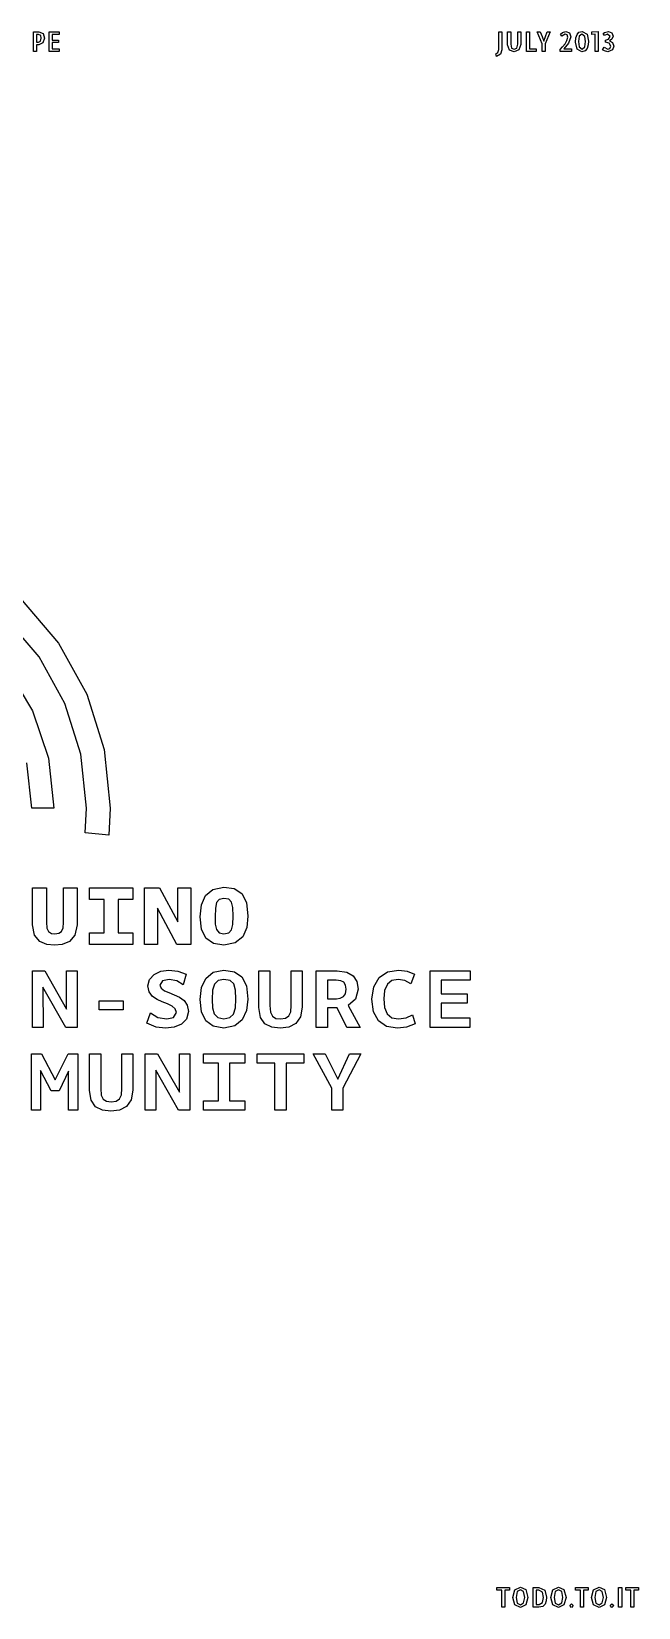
# Model space of a CAD drawing. Extents: x 21.95 to 29.86, y -23 to -15.75.
# Drawn here: x 27.06 to 29.86, y -23 to -15.75 of the extents above; entities that cross this region are included whole.
import ezdxf

# ---------------------------------------------------------------- set-up
doc = ezdxf.new("R2010")
doc.units = 0
doc.layers.get('0').update_dxf_attribs({"linetype": 'CONTINUOUS'})

msp = doc.modelspace()

# ---------------------------------------------------------------- linework, layer by layer
at = {"color": 9}
for p, q in [((27.0718, -15.7519), (27.0961, -15.7519)), ((27.0718, -15.8422), (27.0718, -15.7519)), ((27.0953, -15.764), (27.086, -15.764)), ((27.086, -15.764), (27.086, -15.7994)), ((27.1053, -15.7685), (27.0953, -15.764)), ((27.0957, -15.7994), (27.1047, -15.7954)), ((27.0961, -15.7519), (27.1169, -15.7599)), ((27.1047, -15.7954), (27.1082, -15.7817)), ((27.1082, -15.7817), (27.1053, -15.7685)), ((27.1231, -15.7814), (27.1158, -15.8033)), ((27.1169, -15.7599), (27.1231, -15.7814)), ((27.1439, -15.7519), (27.1907, -15.7519)), ((27.1439, -15.8422), (27.1439, -15.7519)), ((27.1907, -15.764), (27.1581, -15.764)), ((27.1581, -15.764), (27.1581, -15.79)), ((27.1581, -15.79), (27.1872, -15.79)), ((27.1872, -15.79), (27.1872, -15.8019)), ((27.1907, -15.7519), (27.1907, -15.764)), ((29.2133, -15.8328), (29.2133, -15.7519)), ((29.2133, -15.7519), (29.2275, -15.7519)), ((29.2275, -15.7519), (29.2275, -15.8346)), ((29.2542, -15.8115), (29.2542, -15.7519)), ((29.2542, -15.7519), (29.2683, -15.7519)), ((29.2683, -15.7519), (29.2683, -15.8094)), ((29.3008, -15.8087), (29.3008, -15.7519)), ((29.3008, -15.7519), (29.3147, -15.7519)), ((29.3147, -15.7519), (29.3147, -15.8108)), ((29.3414, -15.7519), (29.3556, -15.7519)), ((29.3414, -15.8422), (29.3414, -15.7519)), ((29.3556, -15.7519), (29.3556, -15.83)), ((29.4135, -15.8071), (29.3899, -15.7519)), ((29.3899, -15.7519), (29.4043, -15.7519)), ((29.4043, -15.7519), (29.4129, -15.7733)), ((29.4129, -15.7733), (29.4208, -15.7946)), ((29.4208, -15.7946), (29.4283, -15.7735)), ((29.4499, -15.7519), (29.4276, -15.8068)), ((29.4283, -15.7735), (29.4362, -15.7519)), ((29.4362, -15.7519), (29.4499, -15.7519)), ((29.4979, -15.7629), (29.5062, -15.7556)), ((29.5044, -15.7718), (29.4979, -15.7629)), ((29.5196, -15.7624), (29.5044, -15.7718)), ((29.5062, -15.7556), (29.5228, -15.7507)), ((29.5183, -15.8072), (29.5272, -15.7914)), ((29.5278, -15.7663), (29.5196, -15.7624)), ((29.5228, -15.7507), (29.5388, -15.7571)), ((29.5272, -15.7914), (29.5308, -15.7769)), ((29.5308, -15.7769), (29.5278, -15.7663)), ((29.5449, -15.7753), (29.5337, -15.8047)), ((29.5388, -15.7571), (29.5449, -15.7753)), ((29.5671, -15.7989), (29.5685, -15.7799)), ((29.5685, -15.7799), (29.5735, -15.7646)), ((29.5735, -15.7646), (29.5826, -15.7544)), ((29.584, -15.7726), (29.5811, -15.796)), ((29.5826, -15.7544), (29.5972, -15.7507)), ((29.5964, -15.7624), (29.584, -15.7726)), ((29.6096, -15.7729), (29.5964, -15.7624)), ((29.5972, -15.7507), (29.6196, -15.7625)), ((29.6124, -15.7964), (29.6096, -15.7729)), ((29.6196, -15.7625), (29.6263, -15.7949)), ((29.6263, -15.7949), (29.625, -15.8125)), ((29.6412, -15.7524), (29.6707, -15.7507)), ((29.6412, -15.7644), (29.6412, -15.7524)), ((29.6569, -15.7635), (29.6412, -15.7644)), ((29.6569, -15.8422), (29.6569, -15.7635)), ((29.6707, -15.7507), (29.6707, -15.8422)), ((29.6942, -15.7601), (29.7004, -15.7554)), ((29.6999, -15.7696), (29.6942, -15.7601)), ((29.7143, -15.7625), (29.6999, -15.7696)), ((29.7004, -15.7554), (29.7178, -15.7507)), ((29.704, -15.791), (29.7188, -15.7857)), ((29.704, -15.8), (29.704, -15.791)), ((29.7254, -15.774), (29.7143, -15.7625)), ((29.7178, -15.7507), (29.7333, -15.7568)), ((29.7188, -15.7857), (29.7254, -15.774)), ((29.7344, -15.7856), (29.7224, -15.7935)), ((29.7224, -15.7935), (29.7369, -15.8018)), ((29.7333, -15.7568), (29.7393, -15.7719)), ((29.7393, -15.7719), (29.7344, -15.7856)), ((27.086, -15.8422), (27.0718, -15.8422)), ((27.086, -15.7994), (27.0957, -15.7994)), ((27.0963, -15.8117), (27.086, -15.8117)), ((27.086, -15.8117), (27.086, -15.8422)), ((27.1158, -15.8033), (27.0963, -15.8117)), ((27.1907, -15.8422), (27.1439, -15.8422)), ((27.1872, -15.8019), (27.1581, -15.8019)), ((27.1581, -15.8019), (27.1581, -15.83)), ((27.1581, -15.83), (27.1907, -15.83)), ((27.1907, -15.83), (27.1907, -15.8422)), ((29.1992, -15.8529), (29.2092, -15.8472)), ((29.2035, -15.8653), (29.1992, -15.8529)), ((29.2211, -15.8544), (29.2035, -15.8653)), ((29.2092, -15.8472), (29.2133, -15.8328)), ((29.2275, -15.8346), (29.2211, -15.8544)), ((29.2621, -15.8362), (29.2542, -15.8115)), ((29.2842, -15.8435), (29.2621, -15.8362)), ((29.2683, -15.8094), (29.2724, -15.8274)), ((29.2724, -15.8274), (29.2847, -15.8318)), ((29.3063, -15.8356), (29.2842, -15.8435)), ((29.2847, -15.8318), (29.2969, -15.8267)), ((29.2969, -15.8267), (29.3008, -15.8087)), ((29.3147, -15.8108), (29.3063, -15.8356)), ((29.3857, -15.8422), (29.3414, -15.8422)), ((29.3556, -15.83), (29.3857, -15.83)), ((29.3857, -15.83), (29.3857, -15.8422)), ((29.4135, -15.8422), (29.4135, -15.8071)), ((29.4276, -15.8422), (29.4135, -15.8422)), ((29.4276, -15.8068), (29.4276, -15.8422)), ((29.4961, -15.8328), (29.5071, -15.8218)), ((29.4961, -15.8422), (29.4961, -15.8328)), ((29.5481, -15.8422), (29.4961, -15.8422)), ((29.5071, -15.8218), (29.5183, -15.8072)), ((29.5337, -15.8047), (29.5121, -15.8301)), ((29.5121, -15.8301), (29.5481, -15.8301)), ((29.5481, -15.8301), (29.5481, -15.8422)), ((29.5742, -15.8324), (29.5671, -15.7989)), ((29.5962, -15.8435), (29.5742, -15.8324)), ((29.5811, -15.796), (29.5838, -15.8211)), ((29.5838, -15.8211), (29.5969, -15.8318)), ((29.6113, -15.8393), (29.5962, -15.8435)), ((29.5969, -15.8318), (29.6094, -15.8211)), ((29.6094, -15.8211), (29.6124, -15.7964)), ((29.6204, -15.8281), (29.6113, -15.8393)), ((29.625, -15.8125), (29.6204, -15.8281)), ((29.6707, -15.8422), (29.6569, -15.8422)), ((29.6915, -15.8344), (29.6978, -15.8232)), ((29.6999, -15.8401), (29.6915, -15.8344)), ((29.6978, -15.8232), (29.715, -15.8318)), ((29.715, -15.8435), (29.6999, -15.8401)), ((29.7214, -15.8047), (29.704, -15.8)), ((29.715, -15.8318), (29.7244, -15.8282)), ((29.7363, -15.8351), (29.715, -15.8435)), ((29.7286, -15.8179), (29.7214, -15.8047)), ((29.7244, -15.8282), (29.7286, -15.8179)), ((29.7425, -15.8179), (29.7363, -15.8351)), ((29.7369, -15.8018), (29.7425, -15.8179)), ((29.205, -22.9168), (29.205, -22.9047)), ((29.205, -22.9047), (29.2629, -22.9047)), ((29.2269, -22.9168), (29.205, -22.9168)), ((29.2269, -22.995), (29.2269, -22.9168)), ((29.2629, -22.9168), (29.2411, -22.9168)), ((29.2411, -22.9168), (29.2411, -22.995)), ((29.2629, -22.9047), (29.2629, -22.9168)), ((29.2783, -22.9504), (29.2874, -22.9161)), ((29.2875, -22.9847), (29.2783, -22.9504)), ((29.2874, -22.9161), (29.3128, -22.9035)), ((29.2978, -22.9236), (29.2932, -22.9504)), ((29.2932, -22.9504), (29.2978, -22.976)), ((29.3128, -22.9154), (29.2978, -22.9236)), ((29.3128, -22.9035), (29.3383, -22.9144)), ((29.3279, -22.9233), (29.3128, -22.9154)), ((29.3328, -22.95), (29.3279, -22.9233)), ((29.3279, -22.9758), (29.3328, -22.95)), ((29.3383, -22.9144), (29.3479, -22.95)), ((29.3479, -22.95), (29.3386, -22.9836)), ((29.3714, -22.9047), (29.3982, -22.9047)), ((29.3714, -22.995), (29.3714, -22.9047)), ((29.3979, -22.9168), (29.3856, -22.9168)), ((29.3856, -22.9168), (29.3856, -22.9828)), ((29.4146, -22.9268), (29.3979, -22.9168)), ((29.3982, -22.9047), (29.4258, -22.9174)), ((29.4189, -22.9506), (29.4146, -22.9268)), ((29.4151, -22.9735), (29.4189, -22.9506)), ((29.4258, -22.9174), (29.4337, -22.9485)), ((29.4322, -22.9667), (29.4267, -22.9814)), ((29.4337, -22.9485), (29.4322, -22.9667)), ((29.4535, -22.9504), (29.4625, -22.9161)), ((29.4625, -22.9847), (29.4535, -22.9504)), ((29.4625, -22.9161), (29.4879, -22.9035)), ((29.4729, -22.9236), (29.4683, -22.9504)), ((29.4683, -22.9504), (29.4729, -22.976)), ((29.4879, -22.9154), (29.4729, -22.9236)), ((29.4879, -22.9035), (29.5135, -22.9144)), ((29.5031, -22.9233), (29.4879, -22.9154)), ((29.5081, -22.95), (29.5031, -22.9233)), ((29.5031, -22.9758), (29.5081, -22.95)), ((29.5135, -22.9144), (29.5231, -22.95)), ((29.5231, -22.95), (29.5136, -22.9836)), ((29.5669, -22.9168), (29.5669, -22.9047)), ((29.5669, -22.9047), (29.6249, -22.9047)), ((29.5889, -22.9168), (29.5669, -22.9168)), ((29.5889, -22.995), (29.5889, -22.9168)), ((29.6249, -22.9168), (29.6031, -22.9168)), ((29.6031, -22.9168), (29.6031, -22.995)), ((29.6249, -22.9047), (29.6249, -22.9168)), ((29.6403, -22.9504), (29.6493, -22.9161)), ((29.6493, -22.9847), (29.6403, -22.9504)), ((29.6493, -22.9161), (29.6747, -22.9035)), ((29.6597, -22.9236), (29.6551, -22.9504)), ((29.6551, -22.9504), (29.6597, -22.976)), ((29.6747, -22.9154), (29.6597, -22.9236)), ((29.6747, -22.9035), (29.7003, -22.9144)), ((29.6899, -22.9233), (29.6747, -22.9154)), ((29.6949, -22.95), (29.6899, -22.9233)), ((29.6899, -22.9758), (29.6949, -22.95)), ((29.7003, -22.9144), (29.7099, -22.95)), ((29.7099, -22.95), (29.7004, -22.9836)), ((29.765, -22.9047), (29.7792, -22.9047)), ((29.765, -22.995), (29.765, -22.9047)), ((29.7792, -22.9047), (29.7792, -22.995)), ((29.7986, -22.9168), (29.7986, -22.9047)), ((29.7986, -22.9047), (29.8565, -22.9047)), ((29.8206, -22.9168), (29.7986, -22.9168)), ((29.8206, -22.995), (29.8206, -22.9168)), ((29.8565, -22.9168), (29.8347, -22.9168)), ((29.8347, -22.9168), (29.8347, -22.995)), ((29.8565, -22.9047), (29.8565, -22.9168)), ((29.2411, -22.995), (29.2269, -22.995)), ((29.3129, -22.9962), (29.2875, -22.9847)), ((29.2978, -22.976), (29.3129, -22.9844)), ((29.3129, -22.9844), (29.3279, -22.9758)), ((29.3386, -22.9836), (29.3129, -22.9962)), ((29.3978, -22.995), (29.3714, -22.995)), ((29.3856, -22.9828), (29.3987, -22.9828)), ((29.4156, -22.9914), (29.3978, -22.995)), ((29.3987, -22.9828), (29.4151, -22.9735)), ((29.4267, -22.9814), (29.4156, -22.9914)), ((29.4881, -22.9962), (29.4625, -22.9847)), ((29.4729, -22.976), (29.4881, -22.9844)), ((29.4881, -22.9844), (29.5031, -22.9758)), ((29.5136, -22.9836), (29.4881, -22.9962)), ((29.5397, -22.9881), (29.5476, -22.9799)), ((29.5476, -22.9965), (29.5397, -22.9881)), ((29.5476, -22.9799), (29.5556, -22.9881)), ((29.5556, -22.9881), (29.5476, -22.9965)), ((29.6031, -22.995), (29.5889, -22.995)), ((29.6749, -22.9962), (29.6493, -22.9847)), ((29.6597, -22.976), (29.6749, -22.9844)), ((29.6749, -22.9844), (29.6899, -22.9758)), ((29.7004, -22.9836), (29.6749, -22.9962)), ((29.7265, -22.9881), (29.7344, -22.9799)), ((29.7344, -22.9965), (29.7265, -22.9881)), ((29.7344, -22.9799), (29.7424, -22.9881)), ((29.7424, -22.9881), (29.7344, -22.9965)), ((29.7792, -22.995), (29.765, -22.995)), ((29.8347, -22.995), (29.8206, -22.995))]:
    msp.add_line(p, q, dxfattribs=at)
at = {"color": 123}
for p, q in [((27.0103, -18.3556), (27.1881, -18.5628)), ((27.0978, -18.6251), (26.9344, -18.4347)), ((27.1881, -18.5628), (27.3182, -18.7968)), ((27.2172, -18.8399), (27.0978, -18.6251)), ((27.3182, -18.7968), (27.3981, -19.0514)), ((27.2907, -19.0736), (27.2172, -18.8399)), ((27.3981, -19.0514), (27.4254, -19.3208)), ((27.3157, -19.3208), (27.2907, -19.0736)), ((27.3104, -19.4356), (27.3157, -19.3208)), ((27.4254, -19.3208), (27.4196, -19.4457)), ((27.4196, -19.4457), (27.3104, -19.4356))]:
    msp.add_line(p, q, dxfattribs=at)
at = {"color": 40}
for p, q in [((26.95, -18.6768), (27.0679, -18.8744)), ((27.0679, -18.8744), (27.1411, -19.0915)), ((27.0642, -19.3208), (27.0414, -19.1133)), ((27.1411, -19.0915), (27.1662, -19.3208)), ((27.1662, -19.3208), (27.0642, -19.3208))]:
    msp.add_line(p, q, dxfattribs=at)
at = {"color": 122}
for p, q in [((27.0671, -19.8583), (27.0671, -19.6881)), ((27.0671, -19.6881), (27.1314, -19.6881)), ((27.1314, -19.6881), (27.1314, -19.8463)), ((27.2108, -19.6881), (27.2728, -19.6881)), ((27.2108, -19.8467), (27.2108, -19.6881)), ((27.2728, -19.6881), (27.2728, -19.8586)), ((27.3304, -19.7413), (27.3304, -19.6881)), ((27.3304, -19.6881), (27.5293, -19.6881)), ((27.5293, -19.6881), (27.5293, -19.7413)), ((27.5825, -19.9478), (27.5825, -19.6881)), ((27.5825, -19.6881), (27.6524, -19.6881)), ((27.6524, -19.6881), (27.7367, -19.8439)), ((27.7367, -19.8439), (27.7367, -19.6881)), ((27.7367, -19.6881), (27.7965, -19.6881)), ((27.7965, -19.6881), (27.7965, -19.9478)), ((27.8642, -19.7232), (27.8978, -19.6947)), ((27.8978, -19.6947), (27.9481, -19.6846)), ((27.9481, -19.6846), (27.9965, -19.6914)), ((27.9965, -19.6914), (28.0314, -19.714)), ((27.3975, -19.7413), (27.3304, -19.7413)), ((27.3975, -19.8946), (27.3975, -19.7413)), ((27.5293, -19.7413), (27.4618, -19.7413)), ((27.4618, -19.7413), (27.4618, -19.8946)), ((27.8393, -19.8207), (27.8453, -19.7664)), ((27.8453, -19.7664), (27.8642, -19.7232)), ((27.9092, -19.7808), (27.9076, -19.8207)), ((27.915, -19.755), (27.9092, -19.7808)), ((27.9272, -19.741), (27.915, -19.755)), ((27.9481, -19.7368), (27.9272, -19.741)), ((27.9707, -19.7406), (27.9481, -19.7368)), ((27.9837, -19.7536), (27.9707, -19.7406)), ((27.9897, -19.7785), (27.9837, -19.7536)), ((27.9911, -19.8179), (27.9897, -19.7785)), ((28.0314, -19.714), (28.0524, -19.7553)), ((28.0524, -19.7553), (28.0594, -19.8179)), ((27.1314, -19.8463), (27.1342, -19.8728)), ((27.2088, -19.8715), (27.2108, -19.8467)), ((27.7314, -19.9478), (27.6428, -19.7815)), ((27.6428, -19.7815), (27.6432, -19.9478)), ((27.8458, -19.8775), (27.8393, -19.8207)), ((27.9076, -19.8207), (27.9088, -19.8551)), ((27.9897, -19.856), (27.9911, -19.8179)), ((28.0594, -19.8179), (28.0539, -19.8706)), ((27.0767, -19.9061), (27.0671, -19.8583)), ((27.101, -19.9346), (27.0767, -19.9061)), ((27.1342, -19.8728), (27.1419, -19.889)), ((27.1419, -19.889), (27.1544, -19.8971)), ((27.1544, -19.8971), (27.171, -19.8994)), ((27.171, -19.8994), (27.1894, -19.8967)), ((27.1894, -19.8967), (27.2018, -19.8879)), ((27.2018, -19.8879), (27.2088, -19.8715)), ((27.2629, -19.9056), (27.2376, -19.934)), ((27.2728, -19.8586), (27.2629, -19.9056)), ((27.3304, -19.8946), (27.3975, -19.8946)), ((27.3304, -19.9478), (27.3304, -19.8946)), ((27.4618, -19.8946), (27.5293, -19.8946)), ((27.5293, -19.8946), (27.5293, -19.9478)), ((27.8658, -19.9185), (27.8458, -19.8775)), ((27.8999, -19.9433), (27.8658, -19.9185)), ((27.9088, -19.8551), (27.914, -19.8797)), ((27.914, -19.8797), (27.9264, -19.8944)), ((27.9264, -19.8944), (27.9485, -19.8994)), ((27.9485, -19.8994), (27.971, -19.8951)), ((27.971, -19.8951), (27.9839, -19.8811)), ((27.9839, -19.8811), (27.9897, -19.856)), ((28.0353, -19.9129), (28.001, -19.9414)), ((28.0539, -19.8706), (28.0353, -19.9129)), ((27.1336, -19.9482), (27.101, -19.9346)), ((27.1682, -19.9518), (27.1336, -19.9482)), ((27.2039, -19.9479), (27.1682, -19.9518)), ((27.2376, -19.934), (27.2039, -19.9479)), ((27.5293, -19.9478), (27.3304, -19.9478)), ((27.6432, -19.9478), (27.5825, -19.9478)), ((27.7965, -19.9478), (27.7314, -19.9478)), ((27.9485, -19.9518), (27.8999, -19.9433)), ((28.001, -19.9414), (27.9485, -19.9518))]:
    msp.add_line(p, q, dxfattribs=at)
at = {"color": 45}
for p, q in [((27.0675, -20.3292), (27.0675, -20.0694)), ((27.0675, -20.0694), (27.1238, -20.0694)), ((27.1238, -20.0694), (27.2249, -20.246)), ((27.2249, -20.246), (27.2249, -20.0694)), ((27.2249, -20.0694), (27.2728, -20.0694)), ((27.2728, -20.0694), (27.2728, -20.3292)), ((27.6579, -20.0713), (27.6956, -20.0658)), ((27.6956, -20.0658), (27.7371, -20.0706)), ((27.7371, -20.0706), (27.775, -20.0854)), ((27.8992, -20.0758), (27.9488, -20.0658)), ((27.9488, -20.0658), (27.9975, -20.0735)), ((28.109, -20.2381), (28.109, -20.0694)), ((28.109, -20.0694), (28.1606, -20.0694)), ((28.1606, -20.0694), (28.1606, -20.2293)), ((28.2585, -20.0694), (28.3083, -20.0694)), ((28.2585, -20.2285), (28.2585, -20.0694)), ((28.3083, -20.0694), (28.3083, -20.2368)), ((28.3735, -20.0694), (28.4697, -20.0694)), ((28.3735, -20.3292), (28.3735, -20.0694)), ((28.4697, -20.0694), (28.514, -20.0754)), ((28.7021, -20.0747), (28.7535, -20.0658)), ((28.7535, -20.0658), (28.7919, -20.0708)), ((28.7919, -20.0708), (28.8257, -20.0851)), ((28.8974, -20.3292), (28.8974, -20.0694)), ((28.8974, -20.0694), (29.0811, -20.0694)), ((29.0811, -20.0694), (29.0811, -20.1122)), ((27.5992, -20.1382), (27.6067, -20.109)), ((27.6049, -20.1665), (27.5992, -20.1382)), ((27.6067, -20.109), (27.6272, -20.0861)), ((27.6272, -20.0861), (27.6579, -20.0713)), ((27.6658, -20.1147), (27.654, -20.1346)), ((27.654, -20.1346), (27.6596, -20.1496)), ((27.696, -20.1086), (27.6658, -20.1147)), ((27.7318, -20.1154), (27.696, -20.1086)), ((27.7607, -20.1335), (27.7318, -20.1154)), ((27.775, -20.0854), (27.7607, -20.1335)), ((27.846, -20.1467), (27.8653, -20.1039)), ((27.8653, -20.1039), (27.8992, -20.0758)), ((27.9053, -20.13), (27.8968, -20.1588)), ((27.9219, -20.1137), (27.9053, -20.13)), ((27.9488, -20.1086), (27.9219, -20.1137)), ((27.9767, -20.1136), (27.9488, -20.1086)), ((27.9935, -20.1294), (27.9767, -20.1136)), ((28.0017, -20.1576), (27.9935, -20.1294)), ((27.9975, -20.0735), (28.0317, -20.0972)), ((28.0317, -20.0972), (28.0519, -20.1386)), ((28.0519, -20.1386), (28.0586, -20.1993)), ((28.465, -20.1122), (28.425, -20.1122)), ((28.425, -20.1122), (28.425, -20.1974)), ((28.4864, -20.1146), (28.465, -20.1122)), ((28.5007, -20.1222), (28.4864, -20.1146)), ((28.5085, -20.1353), (28.5007, -20.1222)), ((28.511, -20.1542), (28.5085, -20.1353)), ((28.514, -20.0754), (28.5437, -20.0924)), ((28.5437, -20.0924), (28.5604, -20.1188)), ((28.5604, -20.1188), (28.5657, -20.1533)), ((28.6292, -20.1997), (28.6379, -20.1426)), ((28.6379, -20.1426), (28.6629, -20.1007)), ((28.6629, -20.1007), (28.7021, -20.0747)), ((28.701, -20.1311), (28.6882, -20.1592)), ((28.7219, -20.1142), (28.701, -20.1311)), ((28.751, -20.1086), (28.7219, -20.1142)), ((28.7804, -20.1132), (28.751, -20.1086)), ((28.8085, -20.129), (28.7804, -20.1132)), ((28.8257, -20.0851), (28.8085, -20.129)), ((29.0811, -20.1122), (28.9489, -20.1122)), ((28.9489, -20.1122), (28.9489, -20.1754)), ((27.2206, -20.3292), (27.1158, -20.1446)), ((27.1158, -20.1446), (27.1163, -20.3292)), ((27.3751, -20.2489), (27.3751, -20.2068)), ((27.3751, -20.2068), (27.4846, -20.2068)), ((27.4846, -20.2068), (27.4846, -20.2489)), ((27.6197, -20.1869), (27.6049, -20.1665)), ((27.6407, -20.2014), (27.6197, -20.1869)), ((27.6647, -20.2124), (27.6407, -20.2014)), ((27.6596, -20.1496), (27.6744, -20.1606)), ((27.6887, -20.2215), (27.6647, -20.2124)), ((27.6744, -20.1606), (27.6956, -20.1697)), ((27.6956, -20.1697), (27.7197, -20.179)), ((27.7197, -20.179), (27.7438, -20.1903)), ((27.7438, -20.1903), (27.7649, -20.2057)), ((27.7649, -20.2057), (27.7797, -20.2271)), ((27.8397, -20.2013), (27.846, -20.1467)), ((27.8461, -20.2575), (27.8397, -20.2013)), ((27.8968, -20.1588), (27.8944, -20.2013)), ((27.8944, -20.2013), (27.8964, -20.2396)), ((28.0015, -20.2394), (28.0039, -20.1993)), ((28.0039, -20.1993), (28.0017, -20.1576)), ((28.0586, -20.1993), (28.0525, -20.2522)), ((28.425, -20.1974), (28.4663, -20.1974)), ((28.4663, -20.1974), (28.4842, -20.1951)), ((28.4842, -20.1951), (28.4983, -20.1879)), ((28.4983, -20.1879), (28.5075, -20.1746)), ((28.5075, -20.1746), (28.511, -20.1542)), ((28.5542, -20.1994), (28.5208, -20.2293)), ((28.5657, -20.1533), (28.5542, -20.1994)), ((28.6369, -20.2581), (28.6292, -20.1997)), ((28.6882, -20.1592), (28.6839, -20.1985)), ((28.6839, -20.1985), (28.6879, -20.2385)), ((28.9489, -20.1754), (29.0686, -20.1754)), ((29.0686, -20.1754), (29.0686, -20.2176)), ((27.4846, -20.2489), (27.3751, -20.2489)), ((27.594, -20.3096), (27.6108, -20.2621)), ((27.6108, -20.2621), (27.6449, -20.2832)), ((27.6449, -20.2832), (27.6856, -20.2908)), ((27.6856, -20.2908), (27.7172, -20.284)), ((27.7097, -20.2314), (27.6887, -20.2215)), ((27.7246, -20.244), (27.7097, -20.2314)), ((27.7172, -20.284), (27.7303, -20.2617)), ((27.7303, -20.2617), (27.7246, -20.244)), ((27.7854, -20.2564), (27.7767, -20.2914)), ((27.7797, -20.2271), (27.7854, -20.2564)), ((27.8657, -20.2988), (27.8461, -20.2575)), ((27.8964, -20.2396), (27.9042, -20.2675)), ((27.9042, -20.2675), (27.9204, -20.2846)), ((27.9204, -20.2846), (27.9481, -20.2904)), ((27.9481, -20.2904), (27.9757, -20.2847)), ((27.9757, -20.2847), (27.9929, -20.2679)), ((27.9929, -20.2679), (28.0015, -20.2394)), ((28.0525, -20.2522), (28.0331, -20.2946)), ((28.1167, -20.2835), (28.109, -20.2381)), ((28.1375, -20.3126), (28.1167, -20.2835)), ((28.1606, -20.2293), (28.1636, -20.2593)), ((28.1636, -20.2593), (28.1728, -20.2782)), ((28.1728, -20.2782), (28.1881, -20.2879)), ((28.1881, -20.2879), (28.2093, -20.2908)), ((28.2093, -20.2908), (28.2325, -20.2875)), ((28.2325, -20.2875), (28.2476, -20.2767)), ((28.2476, -20.2767), (28.2558, -20.2574)), ((28.2558, -20.2574), (28.2585, -20.2285)), ((28.3006, -20.2814), (28.279, -20.3113)), ((28.3083, -20.2368), (28.3006, -20.2814)), ((28.469, -20.2393), (28.425, -20.2393)), ((28.425, -20.2393), (28.425, -20.3292)), ((28.5146, -20.3292), (28.469, -20.2393)), ((28.5208, -20.2293), (28.5757, -20.3292)), ((28.6599, -20.2999), (28.6369, -20.2581)), ((28.6879, -20.2385), (28.7003, -20.2674)), ((28.7003, -20.2674), (28.7212, -20.2849)), ((28.7212, -20.2849), (28.7514, -20.2908)), ((28.7514, -20.2908), (28.7868, -20.2856)), ((28.7868, -20.2856), (28.8161, -20.2715)), ((28.8161, -20.2715), (28.8282, -20.3128)), ((29.0686, -20.2176), (28.9489, -20.2176)), ((28.9489, -20.2176), (28.9489, -20.286)), ((28.9489, -20.286), (29.0806, -20.286)), ((29.0806, -20.286), (29.0806, -20.3292)), ((27.1163, -20.3292), (27.0675, -20.3292)), ((27.2728, -20.3292), (27.2206, -20.3292)), ((27.6364, -20.3278), (27.594, -20.3096)), ((27.6803, -20.3331), (27.6364, -20.3278)), ((27.72, -20.3288), (27.6803, -20.3331)), ((27.7535, -20.3151), (27.72, -20.3288)), ((27.7767, -20.2914), (27.7535, -20.3151)), ((27.8993, -20.3243), (27.8657, -20.2988)), ((27.9481, -20.3331), (27.8993, -20.3243)), ((27.9988, -20.3229), (27.9481, -20.3331)), ((28.0331, -20.2946), (27.9988, -20.3229)), ((28.1686, -20.3283), (28.1375, -20.3126)), ((28.2074, -20.3331), (28.1686, -20.3283)), ((28.2469, -20.3279), (28.2074, -20.3331)), ((28.279, -20.3113), (28.2469, -20.3279)), ((28.425, -20.3292), (28.3735, -20.3292)), ((28.5757, -20.3292), (28.5146, -20.3292)), ((28.6967, -20.3247), (28.6599, -20.2999)), ((28.7467, -20.3331), (28.6967, -20.3247)), ((28.7886, -20.3282), (28.7467, -20.3331)), ((28.8282, -20.3128), (28.7886, -20.3282)), ((29.0806, -20.3292), (28.8974, -20.3292))]:
    msp.add_line(p, q, dxfattribs=at)
at = {"color": 20}
for p, q in [((27.0635, -20.7106), (27.0635, -20.4508)), ((27.0635, -20.4508), (27.109, -20.4508)), ((27.109, -20.4508), (27.1714, -20.5699)), ((27.1714, -20.5699), (27.2321, -20.4508)), ((27.2321, -20.4508), (27.2764, -20.4508)), ((27.2764, -20.4508), (27.2764, -20.7106)), ((27.33, -20.6194), (27.33, -20.4508)), ((27.33, -20.4508), (27.3814, -20.4508)), ((27.3814, -20.4508), (27.3814, -20.6106)), ((27.4793, -20.4508), (27.5293, -20.4508)), ((27.4793, -20.6099), (27.4793, -20.4508)), ((27.5293, -20.4508), (27.5293, -20.6182)), ((27.5868, -20.7106), (27.5868, -20.4508)), ((27.5868, -20.4508), (27.6432, -20.4508)), ((27.6432, -20.4508), (27.7443, -20.6275)), ((27.7443, -20.6275), (27.7443, -20.4508)), ((27.7443, -20.4508), (27.7922, -20.4508)), ((27.7922, -20.4508), (27.7922, -20.7106)), ((27.8542, -20.494), (27.8542, -20.4508)), ((27.8542, -20.4508), (28.0451, -20.4508)), ((27.9232, -20.494), (27.8542, -20.494)), ((27.9232, -20.6674), (27.9232, -20.494)), ((28.0451, -20.494), (27.9747, -20.494)), ((27.9747, -20.494), (27.9747, -20.6674)), ((28.0451, -20.4508), (28.0451, -20.494)), ((28.101, -20.4936), (28.101, -20.4508)), ((28.101, -20.4508), (28.3164, -20.4508)), ((28.1829, -20.4936), (28.101, -20.4936)), ((28.1829, -20.7106), (28.1829, -20.4936)), ((28.3164, -20.4936), (28.2344, -20.4936)), ((28.2344, -20.4936), (28.2344, -20.7106)), ((28.3164, -20.4508), (28.3164, -20.4936)), ((28.4446, -20.6094), (28.3592, -20.4508)), ((28.3592, -20.4508), (28.4147, -20.4508)), ((28.4147, -20.4508), (28.4729, -20.5671)), ((28.4729, -20.5671), (28.5265, -20.4508)), ((28.5781, -20.4508), (28.4965, -20.6082)), ((28.5265, -20.4508), (28.5781, -20.4508)), ((27.1529, -20.6206), (27.105, -20.5275)), ((27.105, -20.5275), (27.105, -20.7106)), ((27.234, -20.5311), (27.1897, -20.6206)), ((27.234, -20.7106), (27.234, -20.5311)), ((27.7399, -20.7106), (27.6351, -20.526)), ((27.6351, -20.526), (27.6356, -20.7106)), ((27.1897, -20.6206), (27.1529, -20.6206)), ((27.3375, -20.6647), (27.33, -20.6194)), ((27.3814, -20.6106), (27.3844, -20.6407)), ((27.3844, -20.6407), (27.3936, -20.6594)), ((27.4685, -20.6581), (27.4768, -20.6388)), ((27.4768, -20.6388), (27.4793, -20.6099)), ((27.5293, -20.6182), (27.5214, -20.6628)), ((28.4446, -20.7106), (28.4446, -20.6094)), ((28.4965, -20.6082), (28.4965, -20.7106)), ((27.105, -20.7106), (27.0635, -20.7106)), ((27.2764, -20.7106), (27.234, -20.7106)), ((27.3583, -20.694), (27.3375, -20.6647)), ((27.3896, -20.7099), (27.3583, -20.694)), ((27.4282, -20.7146), (27.3896, -20.7099)), ((27.3936, -20.6594), (27.4089, -20.6693)), ((27.4089, -20.6693), (27.4303, -20.6721)), ((27.4679, -20.7093), (27.4282, -20.7146)), ((27.4303, -20.6721), (27.4533, -20.6688)), ((27.4533, -20.6688), (27.4685, -20.6581)), ((27.5, -20.6925), (27.4679, -20.7093)), ((27.5214, -20.6628), (27.5, -20.6925)), ((27.6356, -20.7106), (27.5868, -20.7106)), ((27.7922, -20.7106), (27.7399, -20.7106)), ((27.8542, -20.6674), (27.9232, -20.6674)), ((27.8542, -20.7106), (27.8542, -20.6674)), ((28.0451, -20.7106), (27.8542, -20.7106)), ((27.9747, -20.6674), (28.0451, -20.6674)), ((28.0451, -20.6674), (28.0451, -20.7106)), ((28.2344, -20.7106), (28.1829, -20.7106)), ((28.4965, -20.7106), (28.4446, -20.7106))]:
    msp.add_line(p, q, dxfattribs=at)

doc.saveas('drawing.dxf')
